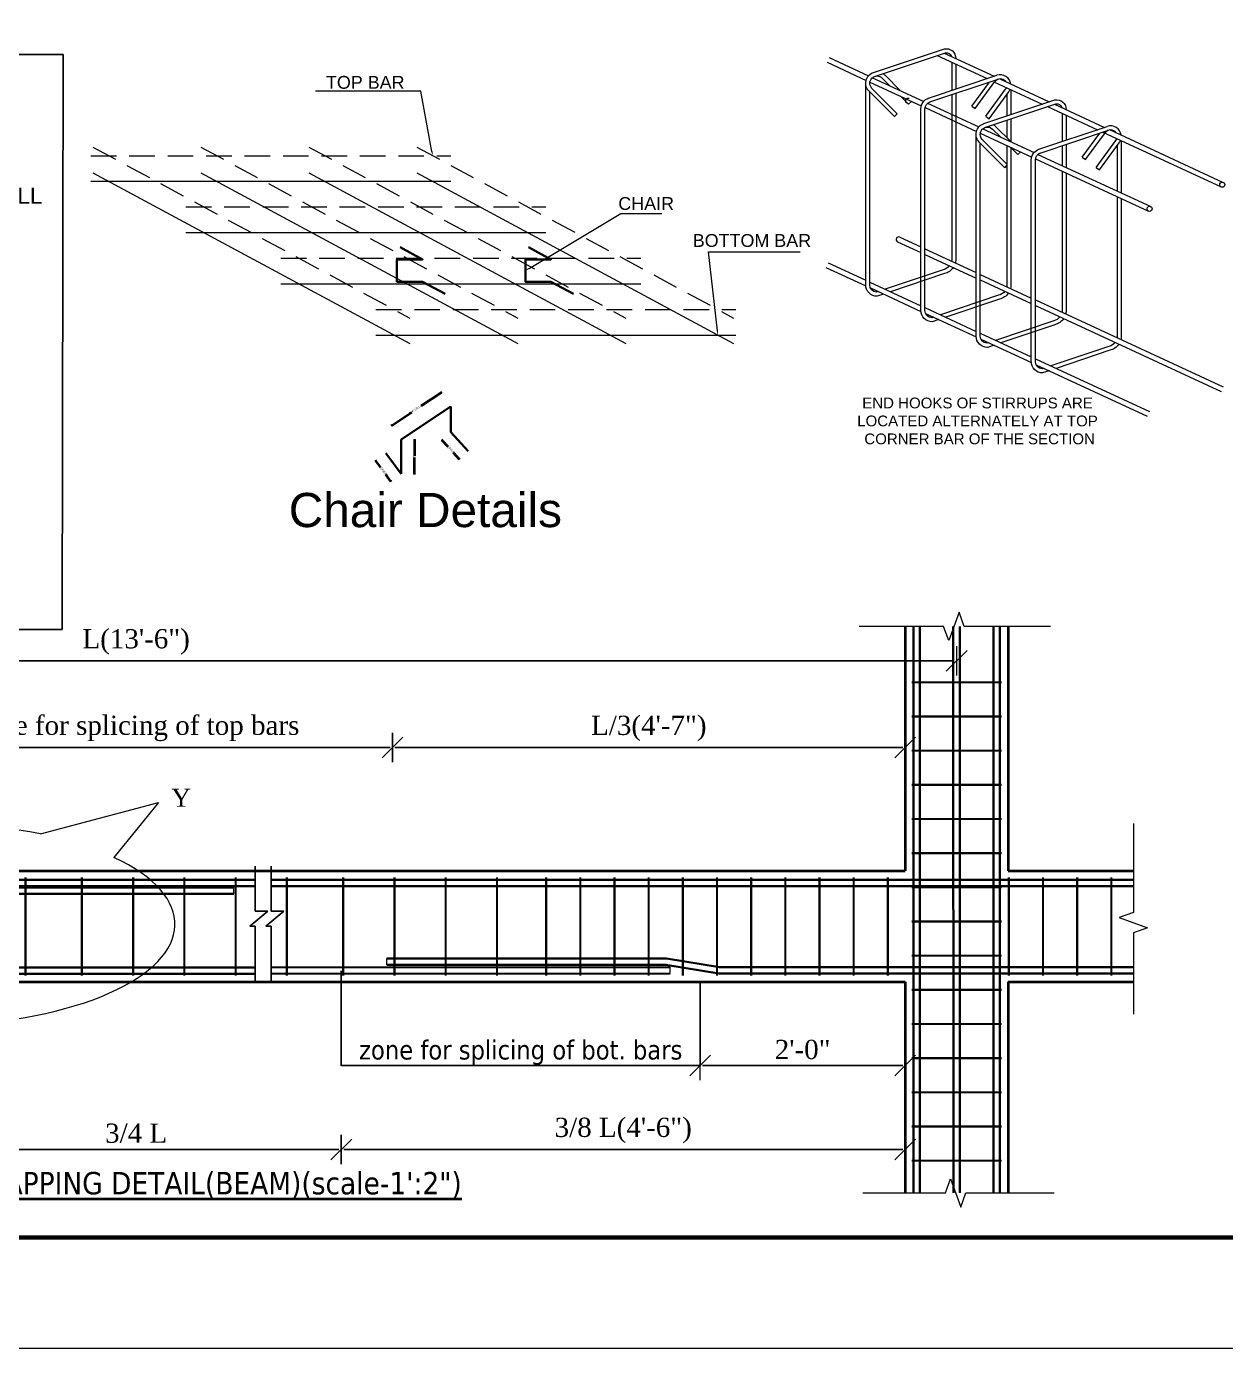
# Model space of a CAD drawing. Header units: inches. Extents: x -12073856 to 12321241, y -1226296 to 1319224.
# Drawn here: x 129944 to 130506, y 48104 to 48723 of the extents above; entities that cross this region are included whole.
import ezdxf

# ---------------------------------------------------------------- set-up
doc = ezdxf.new("R2010")
doc.units = ezdxf.units.IN
doc.header["$MEASUREMENT"] = 0
doc.header["$PDMODE"] = 35
doc.linetypes.add('DASHED2', pattern=[0.375, 0.25, -0.125])
for name, color, linetype, lineweight in [('0_Dimension', 72, 'Continuous', 9), ('4TEXT', 7, 'Continuous', 20), ('BAR', 5, 'Continuous', 40), ('BORDER', 7, 'Continuous', 60), ('DIM', 6, 'Continuous', 9), ('Dimension', 130, 'Continuous', 9), ('Hatch', 9, 'Continuous', 9), ('SHEETS', 7, 'Continuous', 60), ('STIRRUPS', 14, 'Continuous', 18), ('TEXT', 255, 'Continuous', 35), ('texts', 152, 'Continuous', 35), ('TRENCH', 1, 'Continuous', 35), ('WALL', 1, 'Continuous', 30), ('WALL SEC', 2, 'Continuous', 35), ('Window', 3, 'Continuous', 0), ('Windows', 151, 'Continuous', 15)]:
    doc.layers.add(name, color=color, linetype=linetype, lineweight=lineweight)
doc.styles.add('arial narrow', font='ARIALN.TTF')
doc.styles.add('Capt 1', font='arial.ttf', dxfattribs={"height": 12})
doc.styles.add('PUMORI', font='arial.ttf')
doc.styles.add('ROMANS', font='Romans.shx', dxfattribs={"width": 0.8})
doc.styles.get("Standard").update_dxf_attribs({"font": 'arial.ttf'})
doc.styles.add('TAHOMA', font='tahoma.ttf', dxfattribs={"height": 9})
doc.styles.add('times new roman', font='times.ttf', dxfattribs={"height": 7})
doc.dimstyles.new('1', dxfattribs={"dimtxt": 3, "dimasz": 0.15, "dimexe": 1, "dimexo": 1, "dimgap": 0.055, "dimtad": 1, "dimdec": 3, "dimlfac": 1000, "dimzin": 0, "dimdsep": 46, "dimlunit": 4, "dimtxsty": 'ROMANS', "dimblk": 'OBLIQUE', "dimcen": 0, "dimdle": 0.15, "dimclrd": 4, "dimclre": 4, "dimclrt": 7, "dimadec": 0, "dimazin": 0, "dimtfac": 1, "dimtdec": 3, "dimtofl": 0, "dimtmove": 2, "dimatfit": 3, "dimldrblk": 'OBLIQUE', "dimfxl": 2, "dimfxlon": 1, "dimtolj": 1, "dimtzin": 0, "dimlwd": -1, "dimarcsym": 0})
doc.dimstyles.new('ARROW', dxfattribs={"dimscale": 96, "dimtxt": 9, "dimasz": 0.125, "dimexe": 0.078125, "dimexo": 0.09375, "dimgap": 0.03125, "dimtad": 1, "dimdec": 0, "dimzin": 3, "dimdsep": 46, "dimlunit": 4, "dimtxsty": 'TAHOMA', "dimcen": 0.09375, "dimclrd": 256, "dimclre": 256, "dimclrt": 256, "dimadec": 0, "dimazin": 0, "dimtfac": 1, "dimtdec": 0, "dimtmove": 0, "dimatfit": 3, "dimfxl": 1, "dimfrac": 2, "dimtolj": 1, "dimtzin": 0, "dimarcsym": 0})
doc.dimstyles.new("gan2'", dxfattribs={"dimscale": 96, "dimtxt": 0.09375, "dimasz": 0.012, "dimexe": 0.09375, "dimexo": 0.15625, "dimgap": 0.03, "dimtad": 1, "dimdec": 1, "dimlfac": 0.25, "dimzin": 3, "dimdsep": 46, "dimlunit": 4, "dimtxsty": 'times new roman', "dimblk": 'gg', "dimcen": 0.09375, "dimdle": 0.09375, "dimse1": 1, "dimse2": 1, "dimclre": 34, "dimadec": 0, "dimazin": 0, "dimtfac": 1, "dimtdec": 1, "dimtix": 1, "dimtmove": 0, "dimatfit": 3, "dimfxl": 1, "dimfrac": 2, "dimtolj": 1, "dimtzin": 1, "dimarcsym": 0})

# ---------------------------------------------------------------- blocks, each defined once
blk = doc.blocks.new('*D784')
at = {"layer": '0_Dimension', "color": 0, "linetype": 'Continuous', "lineweight": -2, "transparency": 16777216}
for p, q in [((143016.37, -37331.14), (143006.86, -37337.47)), ((142993.06, -37346.65), (143002.56, -37340.33))]:
    blk.add_line(p, q, dxfattribs=at)
at = {"layer": '0_Dimension', "color": 0, "linetype": 'Continuous', "lineweight": 5, "transparency": 16777216}
for p, q in [((143016.64, -37331.56), (143016.09, -37330.73)), ((142993.33, -37347.07), (142992.78, -37346.24))]:
    blk.add_line(p, q, dxfattribs=at)
at = {"layer": 'Defpoints', "color": 0, "linetype": 'Continuous', "transparency": 16777216}
for p in [(143016.37, -37331.14), (143020.75, -37337.74), (142997.44, -37353.25)]:
    blk.add_point(p, dxfattribs=at)
at = {"layer": '0_Dimension', "linetype": 'Continuous', "transparency": 16777216, "insert": (143004.71, -37338.9), "char_height": 1, "attachment_point": 5, "rotation": 33.63863, "style": 'arial narrow'}
blk.add_mtext('\\A1;2\'-4" [711.20]', dxfattribs=at)
blk = doc.blocks.new('_Oblique')
at = {"color": 0, "linetype": 'ByBlock', "lineweight": -2}
blk.add_line((-0.5, -0.5), (0.5, 0.5), dxfattribs=at)
blk = doc.blocks.new('*D785')
at = {"layer": '0_Dimension', "color": 0, "linetype": 'Continuous', "lineweight": 5, "transparency": 16777216}
for p, q in [((143003.23, -37353.25), (143004.23, -37353.25)), ((143003.23, -37369.25), (143004.23, -37369.25))]:
    blk.add_line(p, q, dxfattribs=at)
at = {"layer": '0_Dimension', "color": 0, "linetype": 'Continuous', "lineweight": -2, "transparency": 16777216}
for p, q in [((143003.73, -37353.25), (143003.73, -37360.8)), ((143003.73, -37369.25), (143003.73, -37361.69))]:
    blk.add_line(p, q, dxfattribs=at)
at = {"layer": 'Defpoints', "color": 0, "linetype": 'Continuous', "transparency": 16777216}
for p in [(142997.44, -37353.25), (142997.44, -37369.25), (143003.73, -37369.25)]:
    blk.add_point(p, dxfattribs=at)
at = {"layer": '0_Dimension', "linetype": 'Continuous', "transparency": 16777216, "insert": (143003.73, -37361.25), "char_height": 1, "attachment_point": 5, "rotation": 90, "style": 'arial narrow'}
blk.add_mtext('\\A1;3"', dxfattribs=at)
blk = doc.blocks.new('*D786')
at = {"layer": '0_Dimension', "color": 0, "linetype": 'Continuous', "lineweight": 5, "transparency": 16777216}
for p, q in [((142985.91, -37362.88), (142985.11, -37363.47)), ((142993.09, -37372.49), (142992.29, -37373.09))]:
    blk.add_line(p, q, dxfattribs=at)
at = {"layer": '0_Dimension', "color": 0, "linetype": 'Continuous', "lineweight": -2, "transparency": 16777216}
for p, q in [((142985.51, -37363.18), (142987.9, -37366.37)), ((142992.69, -37372.79), (142990.3, -37369.6))]:
    blk.add_line(p, q, dxfattribs=at)
at = {"layer": 'Defpoints', "color": 0, "linetype": 'Continuous', "transparency": 16777216}
for p in [(142985.51, -37363.18), (142990.27, -37359.63), (142997.44, -37369.25)]:
    blk.add_point(p, dxfattribs=at)
at = {"layer": '0_Dimension', "linetype": 'Continuous', "transparency": 16777216, "insert": (142989.1, -37367.98), "char_height": 1, "attachment_point": 5, "rotation": 306.72217, "style": 'arial narrow'}
blk.add_mtext("\\A1;1' [304.80]", dxfattribs=at)
blk = doc.blocks.new('*D787')
at = {"layer": '0_Dimension', "color": 0, "linetype": 'Continuous', "lineweight": 5, "transparency": 16777216}
for p, q in [((143016.98, -37353.19), (143016.24, -37353.87)), ((143025.08, -37362.04), (143024.35, -37362.72))]:
    blk.add_line(p, q, dxfattribs=at)
at = {"layer": '0_Dimension', "color": 0, "linetype": 'Continuous', "lineweight": -2, "transparency": 16777216}
for p, q in [((143016.61, -37353.53), (143019.3, -37356.47)), ((143024.72, -37362.38), (143022.02, -37359.44))]:
    blk.add_line(p, q, dxfattribs=at)
at = {"layer": 'Defpoints', "color": 0, "linetype": 'Continuous', "transparency": 16777216}
for p in [(143020.75, -37349.74), (143028.86, -37358.58), (143024.72, -37362.38)]:
    blk.add_point(p, dxfattribs=at)
at = {"layer": '0_Dimension', "linetype": 'Continuous', "transparency": 16777216, "insert": (143020.66, -37357.96), "char_height": 1, "attachment_point": 5, "rotation": 312.49167, "style": 'arial narrow'}
blk.add_mtext("\\A1;1' [304.80]", dxfattribs=at)
blk = doc.blocks.new('WEDFS')
at = {"layer": 'STIRRUPS'}
for p, q in [((-199464.45, 19933.33), (-199441.12, 19922.53)), ((-199519.35, 19929.09), (-199501.05, 19920.61)), ((-199518.35, 19931.25), (-199499.94, 19922.72)), ((-199467.73, 19932.24), (-199444.41, 19921.43)), ((-199498.11, 19921.87), (-199474.1, 19910.75)), ((-199438.5, 19921.31), (-199415.28, 19910.56)), ((-199499.28, 19919.8), (-199475.21, 19908.65)), ((-199451.54, 19908.55), (-199443.25, 19919.82)), ((-199450.01, 19907.42), (-199440.71, 19920.07)), ((-199445.04, 19903.77), (-199435.74, 19916.42)), ((-199443.51, 19902.64), (-199434.21, 19915.29)), ((-199440.9, 19919.81), (-199418.57, 19909.47)), ((-199481.27, 19909.45), (-199479.85, 19910.71)), ((-199472.27, 19909.9), (-199448.26, 19898.78)), ((-199412.77, 19909.4), (-199389.44, 19898.59)), ((-199487.8, 19903.63), (-199486.46, 19904.97)), ((-199473.44, 19907.83), (-199449.37, 19896.68)), ((-199451.54, 19908.55), (-199450.01, 19907.42)), ((-199445.04, 19903.77), (-199443.51, 19902.64)), ((-199416.05, 19908.3), (-199392.73, 19897.5)), ((-199446.43, 19897.93), (-199422.42, 19886.82)), ((-199390.21, 19896.34), (-199334.81, 19870.68)), ((-199386.82, 19897.38), (-199333.81, 19872.83)), ((-199447.6, 19895.86), (-199423.53, 19884.71)), ((-199399.86, 19884.61), (-199391.57, 19895.89)), ((-199398.33, 19883.49), (-199389.03, 19896.14)), ((-199393.36, 19879.83), (-199384.06, 19892.48)), ((-199391.83, 19878.71), (-199382.53, 19891.36)), ((-199429.94, 19885.87), (-199428.6, 19887.21)), ((-199421.76, 19883.9), (-199368.79, 19859.36)), ((-199420.59, 19885.97), (-199367.79, 19861.52)), ((-199399.86, 19884.61), (-199398.33, 19883.49)), ((-199436.12, 19879.69), (-199435.14, 19880.68)), ((-199393.36, 19879.83), (-199391.83, 19878.71)), ((-199485.29, 19847.22), (-199475.38, 19842.63)), ((-199486.29, 19845.07), (-199475.38, 19840.02)), ((-199473.48, 19841.75), (-199449.54, 19830.66)), ((-199518.85, 19835.19), (-199501.22, 19827.03)), ((-199473.48, 19839.14), (-199449.54, 19828.05)), ((-199519.85, 19833.04), (-199501.21, 19824.41)), ((-199447.64, 19829.78), (-199423.7, 19818.7)), ((-199499.32, 19826.15), (-199475.38, 19815.06)), ((-199499.01, 19823.39), (-199475.37, 19812.44)), ((-199447.64, 19827.17), (-199423.7, 19816.08)), ((-199421.8, 19817.82), (-199333.81, 19777.07)), ((-199473.48, 19814.18), (-199449.54, 19803.09)), ((-199473.17, 19811.42), (-199449.53, 19800.47)), ((-199421.8, 19815.2), (-199334.81, 19774.91)), ((-199447.64, 19802.22), (-199423.7, 19791.13)), ((-199447.33, 19799.46), (-199423.69, 19788.51)), ((-199421.8, 19790.25), (-199368.44, 19765.53)), ((-199421.49, 19787.49), (-199369.44, 19763.38))]:
    blk.add_line(p, q, dxfattribs=at)
for points in [[(-199497.67, 19924.27), (-199464.39, 19935.35, -0.488696), (-199459.07, 19930.84, -0.488696)], [(-199497.07, 19922.47), (-199463.91, 19933.51, -0.376201), (-199461.07, 19931.77, -0.376201)], [(-199487.8, 19903.63), (-199499.67, 19915.5, -0.563004), (-199497.5, 19924.32)], [(-199486.46, 19904.97), (-199498.32, 19916.84, -1), (-199493.49, 19921.67), (-199489.88, 19918.06)], [(-199493.12, 19923.78, -0.058601), (-199492.15, 19923.01), (-199484.88, 19915.74)], [(-199492.85, 19820.54), (-199495.91, 19819.5, -0.414214), (-199501.22, 19824.82), (-199501.22, 19919.25)], [(-199495.35, 19821.69), (-199496.19, 19821.41, -0.390537), (-199499.32, 19824.82), (-199499.32, 19915.15)], [(-199475.38, 19907.29, -0.327424), (-199471.66, 19912.36)], [(-199473.48, 19907.29, -0.328545), (-199471.08, 19910.55, -0.328545)], [(-199460.98, 19913.92), (-199460.98, 19836.3, -0.016478), (-199461.02, 19835.98)], [(-199459.08, 19914.55), (-199459.08, 19836.21, -0.038726), (-199459.26, 19835.16)], [(-199445.99, 19900.34), (-199412.71, 19911.42, -0.488696), (-199407.39, 19906.9, -0.488696)], [(-199445.39, 19898.53), (-199412.23, 19909.58, -0.376201), (-199409.39, 19907.83, -0.376201)], [(-199467.01, 19808.57), (-199470.07, 19807.54, -0.414214), (-199475.38, 19812.85), (-199475.38, 19907.29)], [(-199469.51, 19809.73), (-199470.35, 19809.45, -0.390537), (-199473.48, 19812.85), (-199473.48, 19907.29)], [(-199436.12, 19879.69), (-199447.99, 19891.56, -0.563004), (-199445.82, 19900.39)], [(-199435.14, 19881.4), (-199446.64, 19892.9, -1), (-199441.81, 19897.74), (-199438.2, 19894.12)], [(-199441.44, 19899.85, -0.058601), (-199440.47, 19899.08), (-199433.2, 19891.81)], [(-199441.17, 19796.6), (-199444.23, 19795.57, -0.414214), (-199449.54, 19800.88), (-199449.54, 19895.32)], [(-199443.67, 19797.76), (-199444.51, 19797.48, -0.390537), (-199447.64, 19800.88), (-199447.64, 19891.22)], [(-199435.14, 19890.09), (-199435.14, 19824.34, -0.016478), (-199435.18, 19824.01)], [(-199433.24, 19889.21), (-199433.24, 19824.24, -0.038726), (-199433.42, 19823.2)], [(-199423.7, 19883.35, -0.327424), (-199419.98, 19888.42)], [(-199423.7, 19883.35, -0.327424), (-199419.98, 19888.42)], [(-199421.8, 19883.35, -0.328545), (-199419.4, 19886.62, -0.328545)], [(-199421.8, 19883.35, -0.328545), (-199419.4, 19886.62, -0.328545)], [(-199415.33, 19784.63), (-199418.39, 19783.6, -0.414214), (-199423.7, 19788.92), (-199423.7, 19883.35)], [(-199417.83, 19785.79), (-199418.67, 19785.51, -0.390537), (-199421.8, 19788.92), (-199421.8, 19883.35)], [(-199409.3, 19878.12), (-199409.3, 19812.37, -0.016478), (-199409.34, 19812.05)], [(-199407.4, 19877.24), (-199407.4, 19812.28, -0.038726), (-199407.58, 19811.23)], [(-199383.46, 19866.16), (-199383.46, 19800.4, -0.016478), (-199383.5, 19800.08)], [(-199381.56, 19865.28), (-199381.56, 19800.31, -0.038726), (-199381.74, 19799.26)], [(-199461.98, 19833.81, -0.179019), (-199464.9, 19831.97), (-199492.09, 19822.8)], [(-199460.23, 19833, -0.190461), (-199464.39, 19830.14), (-199489.58, 19821.64)], [(-199436.14, 19821.84, -0.179019), (-199439.06, 19820.01), (-199466.25, 19810.83)], [(-199434.39, 19821.03, -0.190461), (-199438.55, 19818.18), (-199463.74, 19809.67)], [(-199410.3, 19809.87, -0.179019), (-199413.22, 19808.04), (-199440.41, 19798.86)], [(-199408.55, 19809.06, -0.190461), (-199412.71, 19806.21), (-199437.9, 19797.7)], [(-199384.46, 19797.91, -0.179019), (-199387.38, 19796.07), (-199414.57, 19786.9)], [(-199382.71, 19797.09, -0.190461), (-199386.87, 19794.24), (-199412.06, 19785.74)]]:
    blk.add_lwpolyline(points, format="xyb", dxfattribs=at)
for points in [[(-199460.98, 19929.11), (-199460.98, 19915.92)], [(-199459.08, 19928.23), (-199459.08, 19916.55)], [(-199471.83, 19912.3), (-199439.8, 19922.97)], [(-199471.23, 19910.5), (-199439.2, 19921.17)], [(-199433.24, 19916.26), (-199433.24, 19904.58)], [(-199485.01, 19913.19), (-199481.27, 19909.45)], [(-199480.01, 19910.87), (-199479.85, 19910.71)], [(-199435.14, 19914.03), (-199435.14, 19903.95)], [(-199433.24, 19902.58), (-199433.24, 19891.83)], [(-199409.3, 19905.17), (-199409.3, 19891.98)], [(-199407.4, 19904.29), (-199407.4, 19892.61)], [(-199435.14, 19901.95), (-199435.14, 19893.75)], [(-199420.15, 19888.37), (-199388.12, 19899.04)], [(-199419.55, 19886.57), (-199387.52, 19897.24)], [(-199407.4, 19890.61), (-199407.4, 19879.86)], [(-199383.46, 19890.09), (-199383.46, 19868.77)], [(-199381.56, 19892.33), (-199381.56, 19867.89)], [(-199433.33, 19889.25), (-199429.94, 19885.87)], [(-199409.3, 19889.98), (-199409.3, 19880.74)]]:
    blk.add_lwpolyline(points, dxfattribs=at)
for centre in [(-199334.31, 19871.75), (-199368.29, 19860.44)]:
    blk.add_circle(centre, 1.19, dxfattribs=at)
for centre, radius, start, end in [((-199438.22, 19918.24), 3.08, 35.08082, 143.67276), ((-199438.22, 19918.24), 4.98, 7.544, 108.41979), ((-199438.22, 19918.24), 3.08, 323.67276, 340.66992), ((-199438.22, 19918.24), 4.98, 323.67276, 338.56389), ((-199481.46, 19910.97), 1.19, 65.15017, 245.15017), ((-199386.54, 19894.31), 3.08, 35.08082, 143.67276), ((-199386.54, 19894.31), 4.98, 7.544, 108.41979), ((-199386.54, 19894.31), 3.08, 323.67276, 340.66992), ((-199386.54, 19894.31), 4.98, 323.67276, 338.56389), ((-199485.79, 19846.14), 1.19, 65.15017, 245.15017)]:
    blk.add_arc(centre, radius, start, end, dxfattribs=at)
at = {"layer": 'texts', "ltscale": 0.1, "insert": (-199448.89, 19761.11), "char_height": 5.04, "width": 170.518, "attachment_point": 5, "style": 'Capt 1'}
blk.add_mtext('{\\fArial|b0|i0|c0|p34;END HOOKS OF STIRRUPS ARE \\PLOCATED ALTERNATELY AT TOP\\P CORNER BAR OF THE SECTION}', dxfattribs=at)
blk = doc.blocks.new('*D796')
at = {"layer": 'Defpoints', "color": 0, "transparency": 16777216}
for p in [(78289.18, 76194.18), (78457.18, 76188.9), (78289.18, 76149.76)]:
    blk.add_point(p, dxfattribs=at)
at = {"layer": 'DIM', "lineweight": -2, "transparency": 16777216}
for p, q in [((78289.18, 76194.09), (78289.18, 76149.68)), ((78457.18, 76188.8), (78457.18, 76149.68)), ((78457.05, 76149.76), (78289.3, 76149.76))]:
    blk.add_line(p, q, dxfattribs=at)
at = {"layer": 'DIM', "transparency": 16777216}
for points in [[(78289.3, 76149.78), (78289.3, 76149.74), (78289.18, 76149.76)], [(78457.05, 76149.78), (78457.05, 76149.74), (78457.18, 76149.76)]]:
    blk.add_solid(points, dxfattribs=at)
at = {"layer": 'DIM', "transparency": 16777216, "insert": (78373.18, 76155.8), "char_height": 9, "attachment_point": 5, "style": 'TAHOMA'}
blk.add_mtext('\\A1;zone for splicing of bot. bars', dxfattribs=at)
blk = doc.blocks.new('gg')
at = {"layer": 'DIM'}
for p, q in [((0, 6), (0, -6)), ((-4.24, -4.24), (4.24, 4.24))]:
    blk.add_line(p, q, dxfattribs=at)
blk = doc.blocks.new('*D798')
at = {"layer": 'Defpoints', "color": 0, "transparency": 16777216}
for p in [(78097.07, 76125.78), (78289.18, 76116.78), (78289.18, 76110.44)]:
    blk.add_point(p, dxfattribs=at)
at = {"layer": 'DIM', "color": 0, "lineweight": -2, "transparency": 16777216}
blk.add_line((78098.22, 76110.44), (78288.03, 76110.44), dxfattribs=at)
at = {"layer": 'DIM', "color": 0, "lineweight": -2, "transparency": 16777216, "xscale": 1.152, "yscale": 1.152, "zscale": 1.152, "rotation": 180}
blk.add_blockref('gg', (78097.07, 76110.44), dxfattribs=at)
at = {"layer": 'DIM', "color": 0, "lineweight": -2, "transparency": 16777216, "xscale": 1.152, "yscale": 1.152, "zscale": 1.152}
blk.add_blockref('gg', (78289.18, 76110.44), dxfattribs=at)
at = {"layer": 'DIM', "color": 0, "transparency": 16777216, "insert": (78193.12, 76118.02), "char_height": 9, "attachment_point": 5, "style": 'times new roman'}
blk.add_mtext('\\A1;3/4 L', dxfattribs=at)
blk = doc.blocks.new('*D799')
at = {"layer": 'Defpoints', "color": 0, "transparency": 16777216}
for p in [(78457.18, 76188.9), (78553.18, 76188.9), (78457.18, 76149.76)]:
    blk.add_point(p, dxfattribs=at)
at = {"layer": 'DIM', "color": 0, "lineweight": -2, "transparency": 16777216}
blk.add_line((78552.03, 76149.76), (78458.33, 76149.76), dxfattribs=at)
at = {"layer": 'DIM', "color": 0, "lineweight": -2, "transparency": 16777216, "xscale": 1.152, "yscale": 1.152, "zscale": 1.152, "rotation": 180}
blk.add_blockref('gg', (78457.18, 76149.76), dxfattribs=at)
at = {"layer": 'DIM', "color": 0, "lineweight": -2, "transparency": 16777216, "xscale": 1.152, "yscale": 1.152, "zscale": 1.152}
blk.add_blockref('gg', (78553.18, 76149.76), dxfattribs=at)
at = {"layer": 'DIM', "color": 0, "transparency": 16777216, "insert": (78505.18, 76157.22), "char_height": 9, "attachment_point": 5, "style": 'times new roman'}
blk.add_mtext('\\A1;2\'-0"', dxfattribs=at)
blk = doc.blocks.new('*D800')
at = {"layer": 'Defpoints', "color": 0, "transparency": 16777216}
for p in [(78289.18, 76125.78), (78553.18, 76125.78), (78289.18, 76110.44)]:
    blk.add_point(p, dxfattribs=at)
at = {"layer": 'DIM', "color": 0, "lineweight": -2, "transparency": 16777216}
blk.add_line((78552.03, 76110.44), (78290.33, 76110.44), dxfattribs=at)
at = {"layer": 'DIM', "color": 0, "lineweight": -2, "transparency": 16777216, "xscale": 1.152, "yscale": 1.152, "zscale": 1.152, "rotation": 180}
blk.add_blockref('gg', (78289.18, 76110.44), dxfattribs=at)
at = {"layer": 'DIM', "color": 0, "lineweight": -2, "transparency": 16777216, "xscale": 1.152, "yscale": 1.152, "zscale": 1.152}
blk.add_blockref('gg', (78553.18, 76110.44), dxfattribs=at)
at = {"layer": 'DIM', "color": 0, "transparency": 16777216, "insert": (78421.18, 76119.35), "char_height": 9, "attachment_point": 5, "style": 'times new roman'}
blk.add_mtext('\\A1;3/8 L(4\'-6")', dxfattribs=at)
blk = doc.blocks.new('*D803')
at = {"layer": 'Defpoints', "color": 0, "transparency": 16777216}
for p in [(78553.18, 76298.67), (78313.14, 76240.9), (78553.18, 76240.9)]:
    blk.add_point(p, dxfattribs=at)
at = {"layer": 'DIM', "color": 0, "lineweight": -2, "transparency": 16777216}
blk.add_line((78314.29, 76298.67), (78552.03, 76298.67), dxfattribs=at)
at = {"layer": 'DIM', "color": 0, "lineweight": -2, "transparency": 16777216, "xscale": 1.152, "yscale": 1.152, "zscale": 1.152, "rotation": 180}
blk.add_blockref('gg', (78313.14, 76298.67), dxfattribs=at)
at = {"layer": 'DIM', "color": 0, "lineweight": -2, "transparency": 16777216, "xscale": 1.152, "yscale": 1.152, "zscale": 1.152}
blk.add_blockref('gg', (78553.18, 76298.67), dxfattribs=at)
at = {"layer": 'DIM', "color": 0, "transparency": 16777216, "insert": (78433.16, 76307.59), "char_height": 9, "attachment_point": 5, "style": 'times new roman'}
blk.add_mtext('\\A1;L/3(4\'-7")', dxfattribs=at)
blk = doc.blocks.new('*D804')
at = {"layer": 'Defpoints', "color": 0, "transparency": 16777216}
for p in [(78313.14, 76298.67), (78313.14, 76224.04), (78073.11, 76221.81)]:
    blk.add_point(p, dxfattribs=at)
at = {"layer": 'DIM', "color": 0, "lineweight": -2, "transparency": 16777216}
blk.add_line((78074.26, 76298.67), (78311.99, 76298.67), dxfattribs=at)
at = {"layer": 'DIM', "color": 0, "lineweight": -2, "transparency": 16777216, "xscale": 1.152, "yscale": 1.152, "zscale": 1.152, "rotation": 180}
blk.add_blockref('gg', (78073.11, 76298.67), dxfattribs=at)
at = {"layer": 'DIM', "color": 0, "lineweight": -2, "transparency": 16777216, "xscale": 1.152, "yscale": 1.152, "zscale": 1.152}
blk.add_blockref('gg', (78313.14, 76298.67), dxfattribs=at)
at = {"layer": 'DIM', "color": 0, "transparency": 16777216, "insert": (78193.12, 76307.6), "char_height": 9, "attachment_point": 5, "style": 'times new roman'}
blk.add_mtext('\\A1;zone for splicing of top bars', dxfattribs=at)
blk = doc.blocks.new('*D806')
at = {"layer": 'Defpoints', "color": 0, "transparency": 16777216}
for p in [(77808.97, 76349.3), (78577.28, 76348.11), (78577.28, 76339.22)]:
    blk.add_point(p, dxfattribs=at)
at = {"layer": 'DIM', "color": 0, "lineweight": -2, "transparency": 16777216}
blk.add_line((77810.12, 76339.22), (78576.13, 76339.22), dxfattribs=at)
at = {"layer": 'DIM', "color": 0, "lineweight": -2, "transparency": 16777216, "xscale": 1.152, "yscale": 1.152, "zscale": 1.152, "rotation": 180}
blk.add_blockref('gg', (77808.97, 76339.22), dxfattribs=at)
at = {"layer": 'DIM', "color": 0, "lineweight": -2, "transparency": 16777216, "xscale": 1.152, "yscale": 1.152, "zscale": 1.152}
blk.add_blockref('gg', (78577.28, 76339.22), dxfattribs=at)
at = {"layer": 'DIM', "color": 0, "transparency": 16777216, "insert": (78193.12, 76348.13), "char_height": 9, "attachment_point": 5, "style": 'times new roman'}
blk.add_mtext('\\A1;L(13\'-6")', dxfattribs=at)
blk = doc.blocks.new('MM')
at = {"layer": 'BAR', "linetype": 'DASHED2', "lineweight": 0, "ltscale": 48}
for p, q in [((142853.1990374, -37216.3164975), (143001.5204004, -37296.3164975)), ((142903.7552484, -37216.3164975), (143052.0766114, -37296.3164975)), ((142954.3114575, -37216.3164975), (143102.6328214, -37296.3164975)), ((143004.8676695, -37216.3164975), (143153.1890319, -37296.3164975)), ((142852.1890701, -37220.3164975), (143020.7097715, -37220.3164975)), ((142896.6854786, -37244.3164975), (143065.2061809, -37244.3164975)), ((142941.181888, -37268.3164975), (143109.7025903, -37268.3164975)), ((142985.6782964, -37292.3164975), (143154.1989983, -37292.3164975))]:
    blk.add_line(p, q, dxfattribs=at)
at = {"layer": 'Dimension', "linetype": 'Continuous', "extrusion": (0, 0, -1)}
for points in [[(-143011.9254507, -37218.3488514), (-143006.7694787, -37190.033128), (-142957.3694881, -37190.033128)], [(-143057.3625559, -37273.0751374), (-143100.3170675, -37247.3309377), (-143119.4821833, -37247.3309377)], [(-143145.5545567, -37302.3284588), (-143141.4834398, -37265.2714449), (-143184.27541, -37265.2714449)]]:
    blk.add_lwpolyline(points, dxfattribs=at)
for points in [[(-143011.5975097, -37218.4085658), (-143012.2837371, -37220.3164975), (-143012.2533921, -37218.2891371)], [(-143057.1911968, -37272.7892227), (-143055.6470693, -37274.1032916), (-143057.5339154, -37273.361052)], [(-143145.2232169, -37302.3648601), (-143145.7729629, -37304.3164975), (-143145.8858961, -37302.2920575)]]:
    blk.add_solid(points, dxfattribs=at)
at = {"layer": 'WALL', "lineweight": 0, "ltscale": 48}
for p, q in [((142853.1990374, -37228.3164975), (143001.5204004, -37308.3164975)), ((142903.7552484, -37228.3164975), (143052.0766114, -37308.3164975)), ((142954.3114575, -37228.3164975), (143102.6328214, -37308.3164975)), ((143004.8676695, -37228.3164975), (143153.1890319, -37308.3164975)), ((142852.1890701, -37232.3164975), (143020.7097715, -37232.3164975)), ((142896.6854786, -37256.3164975), (143065.2061809, -37256.3164975)), ((142941.181888, -37280.3164975), (143109.7025903, -37280.3164975)), ((142985.6782964, -37304.3164975), (143154.1989983, -37304.3164975))]:
    blk.add_line(p, q, dxfattribs=at)
at = {"layer": 'WALL', "linetype": 'Continuous'}
for p, q in [((142997.4425999, -37353.2463377), (143020.7539421, -37337.7356542)), ((143020.7539421, -37337.7356542), (143020.7539421, -37349.7356542)), ((142997.4425999, -37369.2463377), (142997.4425999, -37353.2463377)), ((143020.7539421, -37349.7356542), (143028.8597384, -37358.5841611)), ((142990.2673756, -37359.6278045), (142997.4425999, -37369.2463377))]:
    blk.add_line(p, q, dxfattribs=at)
at = {"layer": 'WALL', "lineweight": 30}
for points in [[(142996.9619249, -37263.1648123), (143007.5235733, -37268.8614418), (142995.5235733, -37268.8614418), (142995.5235733, -37279.3451415), (143007.5235733, -37279.3451415), (143018.0852207, -37285.041771)], [(143057.085421, -37263.1648123), (143067.6470679, -37268.8614418), (143055.6470693, -37268.8614418), (143055.6470693, -37279.3451415), (143067.6470679, -37279.3451415), (143078.2087167, -37285.041771)]]:
    blk.add_lwpolyline(points, dxfattribs=at)
at = {"layer": '4TEXT', "lineweight": 15, "ltscale": 48, "char_height": 6, "attachment_point": 9, "style": 'PUMORI'}
for s, insert in [('TOP BAR', (142999.0846261, -37189.0594714)), ('CHAIR', (143125.253764, -37245.7824194)), ('BOTTOM BAR', (143189.4459542, -37263.1000116))]:
    blk.add_mtext(s, dxfattribs=dict(at, insert=insert))
at = {"layer": '4TEXT', "lineweight": 15, "insert": (143008.8331996, -37386.3339774), "char_height": 16, "width": 826.180870652, "attachment_point": 5, "style": 'PUMORI'}
blk.add_mtext('Chair Details', dxfattribs=at)
at = {"layer": '0_Dimension', "linetype": 'Continuous'}
for p1, p2, distance, picture, middle in [((142997.4425999, -37353.2463377), (143020.7539421, -37337.7356542), 7.9184476, '*D784', (143004.7118233, -37338.8985087)), ((143020.7539421, -37349.7356542), (143028.8597384, -37358.5841611), -5.6197117, '*D787', (143020.6630022, -37357.9559275)), ((142997.4425999, -37369.2463377), (142990.2673756, -37359.6278045), 5.9329222, '*D786', (142989.0994874, -37367.9845747))]:
    dim = blk.add_aligned_dim(p1=p1, p2=p2, distance=distance, dimstyle='1', dxfattribs=at)
    dim.commit()
    dim.dimension.update_dxf_attribs({"geometry": picture, "text_midpoint": middle})
dim = blk.add_aligned_dim(p1=(142997.4425999, -37353.2463377), p2=(142997.4425999, -37369.2463377), distance=6.2827792, text='3"', dimstyle='1', dxfattribs=at)
dim.commit()
dim.dimension.update_dxf_attribs({"geometry": '*D785', "text_midpoint": (143003.7253791, -37361.2463377)})
blk = doc.blocks.new('DSGCV')
at = {"layer": 'DIM'}
for p, q in [((78148.26, 76258.2), (78203.64, 76272.93)), ((78203.64, 76272.93), (78182.71, 76247.22))]:
    blk.add_line(p, q, dxfattribs=at)
at = {"layer": 'DIM', "linetype": 'Continuous', "ltscale": 0.5}
for p, q in [((78238.87, 76230.16), (78238.87, 76233.16)), ((78310.53, 76196.95), (78310.53, 76199.95)), ((78443.13, 76192.8), (78443.13, 76195.8))]:
    blk.add_line(p, q, dxfattribs=at)
at = {"layer": 'DIM'}
blk.add_ellipse((78096.83, 76215.93), major_axis=(114.48, 0), ratio=0.413239, start_param=1.104907, end_param=7.005721, dxfattribs=at)
at = {"layer": 'Hatch', "linetype": 'Continuous'}
for points in [[(78621.18, 76355.39), (78580.82, 76355.39), (78578.42, 76361.99), (78573.62, 76348.8), (78571.22, 76355.39), (78531.63, 76355.39)], [(78660.07, 76263.11), (78660.07, 76221.48), (78653.47, 76219.08), (78666.66, 76214.28), (78660.07, 76211.88), (78660.07, 76173.77)], [(78533.39, 76090.09), (78572.06, 76090.09), (78574.46, 76096.68), (78579.26, 76083.5), (78581.66, 76090.09), (78622.93, 76090.09)]]:
    blk.add_lwpolyline(points, dxfattribs=at)
at = {"layer": 'SHEETS', "lineweight": 25}
for p, q in [((78248.82, 76243.09), (78248.82, 76222.09)), ((78256.32, 76243.09), (78256.32, 76222.09)), ((78254.82, 76222.09), (78246.32, 76215.09)), ((78248.82, 76222.09), (78254.82, 76222.09)), ((78262.32, 76222.09), (78253.82, 76215.09)), ((78256.32, 76222.09), (78262.32, 76222.09)), ((78246.32, 76215.09), (78248.82, 76215.09)), ((78248.82, 76215.09), (78248.82, 76203.59)), ((78253.82, 76215.09), (78256.32, 76215.09)), ((78256.32, 76215.09), (78256.32, 76203.59)), ((78248.82, 76203.59), (78248.82, 76188.9)), ((78256.32, 76203.59), (78256.32, 76188.9))]:
    blk.add_line(p, q, dxfattribs=at)
at = {"layer": 'STIRRUPS', "const_width": 1}
for points in [[(78598.38, 76329.2), (78556.18, 76329.2)], [(78598.38, 76313.2), (78556.18, 76313.2)], [(78556.18, 76313.2), (78598.38, 76313.2)], [(78556.18, 76297.2), (78598.38, 76297.2)], [(78556.18, 76281.2), (78598.38, 76281.2)], [(78556.18, 76265.2), (78598.38, 76265.2)], [(78556.18, 76249.2), (78598.38, 76249.2)], [(78141.34, 76237.9), (78141.34, 76191.85)], [(78167.7, 76237.9), (78167.7, 76191.85)], [(78191.7, 76237.9), (78191.7, 76191.85)], [(78215.7, 76237.9), (78215.7, 76191.85)], [(78239.7, 76237.9), (78239.7, 76191.85)], [(78263.7, 76237.9), (78263.7, 76191.85)], [(78290.07, 76237.9), (78290.07, 76191.85)], [(78314.07, 76237.9), (78314.07, 76191.85)], [(78338.07, 76237.9), (78338.07, 76191.85)], [(78362.07, 76237.9), (78362.07, 76191.85)], [(78385.07, 76237.9), (78385.07, 76191.85)], [(78401.07, 76237.9), (78401.07, 76191.85)], [(78417.07, 76237.9), (78417.07, 76191.85)], [(78433.07, 76237.9), (78433.07, 76191.85)], [(78449.07, 76237.9), (78449.07, 76191.85)], [(78465.07, 76237.9), (78465.07, 76191.85)], [(78481.07, 76237.9), (78481.07, 76191.85)], [(78497.07, 76237.9), (78497.07, 76191.85)], [(78513.07, 76237.9), (78513.07, 76191.85)], [(78529.07, 76237.9), (78529.07, 76191.85)], [(78545.07, 76237.9), (78545.07, 76191.85)], [(78601.76, 76237.9), (78601.76, 76191.85)], [(78617.76, 76237.9), (78617.76, 76191.85)], [(78633.76, 76237.9), (78633.76, 76191.85)], [(78649.76, 76237.9), (78649.76, 76191.85)], [(78556.18, 76233.2), (78598.38, 76233.2)], [(78556.18, 76217.2), (78598.38, 76217.2)], [(78556.18, 76201.2), (78598.38, 76201.2)], [(78556.18, 76185.2), (78598.38, 76185.2)], [(78556.18, 76169.2), (78598.38, 76169.2)], [(78598.38, 76153.2), (78556.18, 76153.2)], [(78556.18, 76153.2), (78598.38, 76153.2)], [(78598.38, 76137.2), (78556.18, 76137.2)], [(78598.38, 76121.2), (78556.18, 76121.2)], [(78598.38, 76105.2), (78556.18, 76105.2)]]:
    blk.add_lwpolyline(points, dxfattribs=at)
at = {"layer": 'TRENCH'}
for p, q in [((78553.18, 76355.39), (78553.18, 76240.9)), ((78601.38, 76355.39), (78601.38, 76240.9)), ((77833.07, 76240.9), (78553.18, 76240.9)), ((78601.38, 76240.9), (78660.07, 76240.9)), ((77833.07, 76188.9), (78553.18, 76188.9)), ((78553.18, 76188.9), (78553.18, 76090.09)), ((78601.38, 76188.9), (78601.38, 76090.09)), ((78601.38, 76188.9), (78660.07, 76188.9))]:
    blk.add_line(p, q, dxfattribs=at)
at = {"layer": 'WALL', "color": 3}
for p, q in [((78238.87, 76230.16), (78086.1, 76230.16)), ((78238.87, 76230.16), (78086.1, 76230.16)), ((78238.87, 76233.16), (78086.34, 76233.16))]:
    blk.add_line(p, q, dxfattribs=at)
for points in [[(78557.08, 76355.39), (78557.08, 76090.09)], [(78560.08, 76355.39), (78560.08, 76090.09)], [(78575.73, 76355.39), (78575.79, 76090.09)], [(78578.73, 76355.39), (78578.79, 76090.09)], [(78594.48, 76355.39), (78594.48, 76090.09)], [(78597.48, 76355.39), (78597.48, 76090.09)], [(78086.87, 76236.7), (78248.82, 76236.7)], [(78256.32, 76236.7), (78660.07, 76236.7)], [(78086.87, 76233.7), (78248.82, 76233.7)], [(78256.32, 76233.7), (78660.07, 76233.7)], [(78660.07, 76195.8), (78466.25, 76195.8), (78441.43, 76199.95), (78310.53, 76199.95)], [(77952.07, 76195.64), (78248.82, 76195.73)], [(77952.07, 76192.64), (78248.82, 76192.73)], [(78256.32, 76195.73), (78443.13, 76195.8)], [(78256.32, 76192.73), (78443.13, 76192.8)], [(78660.07, 76192.8), (78466, 76192.8), (78441.18, 76196.95), (78310.53, 76196.95)]]:
    blk.add_lwpolyline(points, dxfattribs=at)
at = {"layer": 'TEXT'}
for s, height, style, p in [('Y', 8.5, 'times new roman', (78209.53, 76270.9)), ('%%UBAR LAPPING DETAIL(BEAM)(scale-1\':2")', 10.5, 'TAHOMA', (78095.1, 76089.43))]:
    blk.add_text(s, height=height, dxfattribs=dict(at, style=style)).set_placement(p)
at = {"layer": 'DIM'}
for base, p1, p2, text, picture, middle in [((78577.28, 76339.22), (77808.97, 76349.3), (78577.28, 76348.11), 'L(13\'-6")', '*D806', (78193.12, 76348.13)), ((78313.14, 76298.67), (78073.11, 76221.81), (78313.14, 76224.04), 'zone for splicing of top bars', '*D804', (78193.12, 76307.6)), ((78553.18, 76298.67), (78313.14, 76240.9), (78553.18, 76240.9), 'L/3(4\'-7")', '*D803', (78433.16, 76307.59)), ((78289.18, 76110.44), (78097.07, 76125.78), (78289.18, 76116.78), '3/4 L', '*D798', (78193.12, 76118.02))]:
    dim = blk.add_linear_dim(base=base, p1=p1, p2=p2, text=text, dimstyle="gan2'", dxfattribs=at)
    dim.commit()
    dim.dimension.update_dxf_attribs({"geometry": picture, "text_midpoint": middle})
dim = blk.add_linear_dim(base=(78289.18, 76149.76), p1=(78457.18, 76188.9), p2=(78289.18, 76194.18), angle=180, text='zone for splicing of bot. bars', dimstyle='ARROW', override={"dimscale": 1, "dimtmove": 1}, dxfattribs=at)
dim.commit()
dim.dimension.update_dxf_attribs({"geometry": '*D796', "text_midpoint": (78373.18, 76155.8)})
dim = blk.add_linear_dim(base=(78457.18, 76149.76), p1=(78553.18, 76188.9), p2=(78457.18, 76188.9), angle=180, dimstyle="gan2'", dxfattribs=at)
dim.commit()
dim.dimension.update_dxf_attribs({"geometry": '*D799', "text_midpoint": (78505.18, 76157.22)})
dim = blk.add_linear_dim(base=(78289.18, 76110.44), p1=(78553.18, 76125.78), p2=(78289.18, 76125.78), angle=180, text='3/8 L(4\'-6")', dimstyle="gan2'", dxfattribs=at)
dim.commit()
dim.dimension.update_dxf_attribs({"geometry": '*D800', "text_midpoint": (78421.18, 76119.35)})

msp = doc.modelspace()

# ---------------------------------------------------------------- linework, layer by layer
at = {"layer": 'BORDER'}
msp.add_lwpolyline([(131209.5, 50247.19), (131209.5, 48156.34), (128146.66, 48156.34), (128146.66, 50247.19)], close=True, dxfattribs=at)
at = {"layer": 'Window'}
msp.add_lwpolyline([(131261.5, 50299.19), (131261.5, 48104.34), (128094.66, 48104.34), (128094.66, 50299.19)], close=True, dxfattribs=at)
at = {"layer": 'Windows', "color": 1, "lineweight": -2}
for p, q in [((129667.81, 48710.31), (129961.35, 48710.31)), ((129667.81, 48441), (129960.88, 48441))]:
    msp.add_line(p, q, dxfattribs=at)
msp.add_lwpolyline([(129961.35, 48710.31), (129960.88, 48441)], dxfattribs=at)

# ---------------------------------------------------------------- block references
msp.add_blockref('WEDFS', (329838.42, 28777.53))
at = {"color": 0, "lineweight": -3}
msp.add_blockref('DSGCV', (51802.46, -27912.9), dxfattribs=at)
at = {"layer": 'WALL SEC', "color": 0}
msp.add_blockref('MM', (-12877.84, 85883.18), dxfattribs=at)

# ---------------------------------------------------------------- texts
at = {"layer": 'TEXT', "insert": (129699.57, 48615.16), "char_height": 7.5, "attachment_point": 7}
msp.add_mtext('NOT MORE THAN 50% OF THE BARS SHALL  \\PBE SPLICED AT ONE SECTION LAP SPLICE SHALL \\PNOT BE PROVIDED:-\\P{\\fTimes New Roman|b0|i0|c0|p18;. }', dxfattribs=at)

doc.saveas('drawing.dxf')
